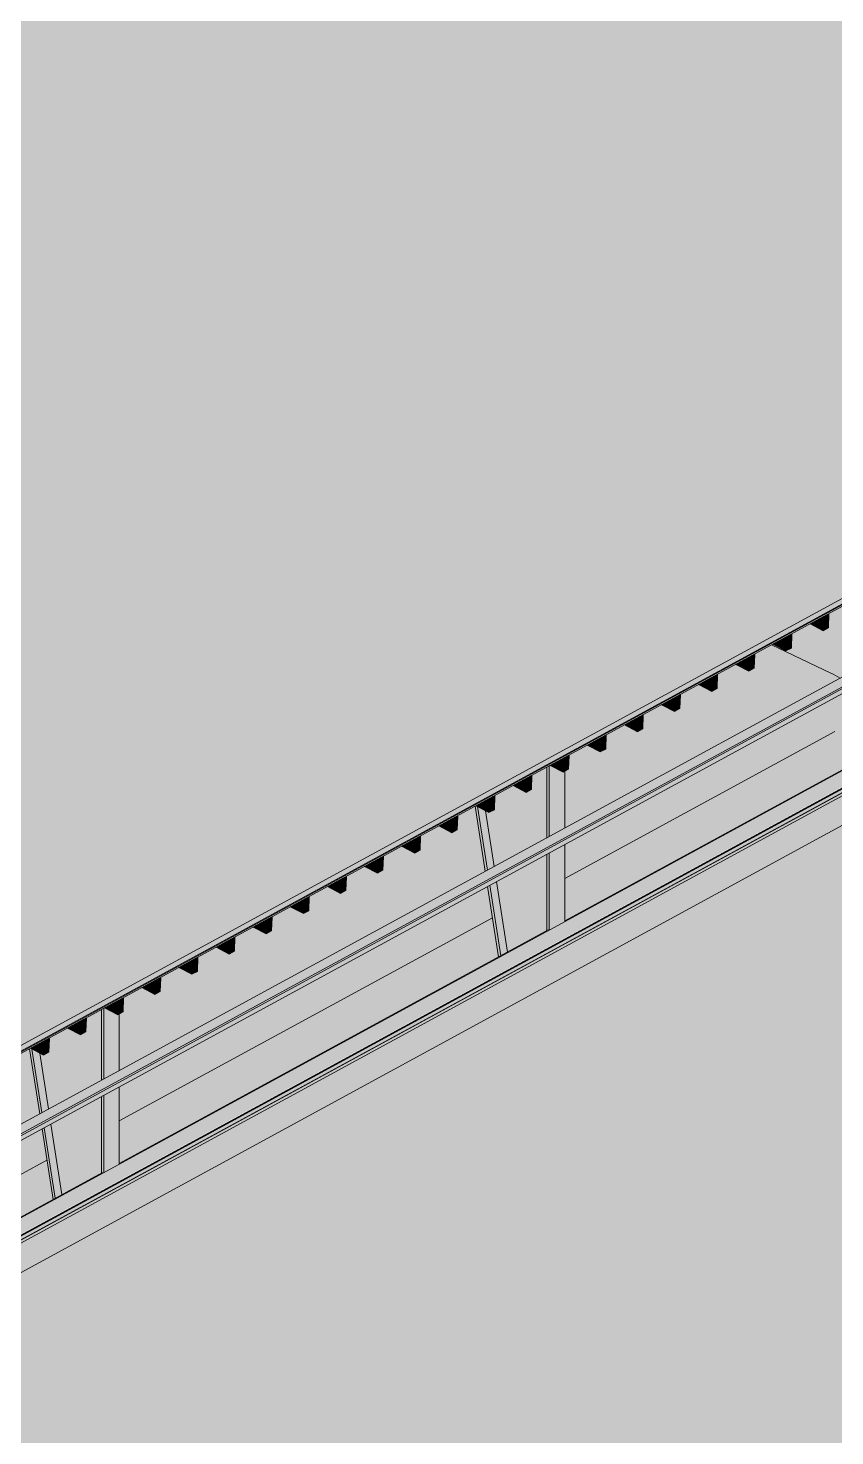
# Model space of a CAD drawing. Header units: inches. Extents: x 27328 to 52026, y -4075 to 4147.
# Drawn here: x 32257 to 32615, y 987 to 1611 of the extents above; entities that cross this region are included whole.
import ezdxf

# ---------------------------------------------------------------- set-up
doc = ezdxf.new("R2010")
doc.units = ezdxf.units.IN
doc.header["$MEASUREMENT"] = 0
for name, color, linetype, lineweight in [('A-FLOR', 192, 'Continuous', 9), ('A-FLOR-OTLN', 90, 'Continuous', 9), ('A-GLAZ-CWMG', 51, 'Continuous', 9), ('A-ROOF', 132, 'Continuous', 9), ('A-WALL', 113, 'Continuous', 9), ('L-SITE-WALL', 31, 'Continuous', 9), ('S-BEAM', 12, 'Continuous', 9)]:
    doc.layers.add(name, color=color, linetype=linetype, lineweight=lineweight)

# ---------------------------------------------------------------- blocks, each defined once
blk = doc.blocks.new('Girt_Z - 10_D-1018975-Axon - Looking North East')
at = {"layer": 'S-BEAM'}
for points in [[(31907.35, 932.2), (34278.98, 2222.84), (34274.7, 2224.86), (31907.35, 936.55)], [(31907.35, 931.35), (34281.53, 2223.38), (34281.46, 2224.19), (31907.35, 932.2)], [(31907.35, 929.31), (34281.53, 2221.34), (34281.53, 2223.38), (31907.35, 931.35)]]:
    blk.add_hatch(color=256, dxfattribs=at).paths.add_polyline_path(points, flags=0)
for p, q in [((34274.61, 2224.86), (31907.35, 936.6)), ((31907.35, 932.2), (34281.46, 2224.19)), ((31907.35, 931.35), (34281.53, 2223.38)), ((31907.35, 929.24), (34281.61, 2221.31))]:
    blk.add_line(p, q, dxfattribs=at)
blk = doc.blocks.new('Girt_C - 10_D-1031050-Axon - Looking North East')
at = {"layer": 'S-BEAM'}
blk.add_hatch(color=256, dxfattribs=at).paths.add_polyline_path([(31907.35, 887.81), (33900.15, 1972.29), (33900.15, 1973.36), (33936.97, 1993.4), (33939.73, 1993.83), (34277.74, 2177.77), (34270.7, 2181.1), (31907.35, 894.97), (31907.35, 893.97)], flags=0)
h = blk.add_hatch(color=256, dxfattribs=at)
h.paths.add_polyline_path([(31907.35, 887.51), (33900.15, 1972.2), (33900.15, 1972.29), (31907.35, 887.61)], flags=0)
h.paths.add_polyline_path([(33939.73, 1993.83), (33940.51, 1993.95), (34277.81, 2177.72), (34277.74, 2177.77), (33941.62, 1994.85)], flags=0)
blk.add_line((34270.85, 2181.24), (31907.35, 895.02), dxfattribs=at)
blk = doc.blocks.new('Rectangular Mullion - Profile_Polycarbonate_Lower-1065547-Axon - Looking North East')
at = {"layer": 'A-GLAZ-CWMG'}
h = blk.add_hatch(color=256, dxfattribs=at)
h.paths.add_polyline_path([(31907.35, 887.14), (33900.15, 1971.62), (33900.15, 1971.88), (31907.35, 887.35)], flags=0)
h.paths.add_polyline_path([(33940.78, 1993.99), (33941.45, 1994.1), (34278.46, 2177.49), (34278.2, 2177.62), (33942.36, 1994.85)], flags=0)
h = blk.add_hatch(color=256, dxfattribs=at)
h.paths.add_polyline_path([(31907.88, 884.18), (33900.15, 1968.37), (33900.15, 1969.62), (31907.88, 885.43)], flags=0)
h.paths.add_polyline_path([(33948.54, 1994.7), (34279.33, 2174.71), (34279.32, 2175.97), (33946.59, 1994.89), (33947.76, 1995.07), (33948.22, 1994.85)], flags=0)
for p, q in [((31907.35, 887.4), (33900.15, 1971.88)), ((31907.35, 887.14), (33900.15, 1971.62)), ((31907.35, 886.92), (33900.15, 1971.4)), ((31907.79, 885.48), (33900.15, 1969.71)), ((31907.88, 885.43), (33900.15, 1969.62)), ((31907.88, 884.18), (33900.15, 1968.37))]:
    blk.add_line(p, q, dxfattribs=at)
blk = doc.blocks.new('columns and girder2 - one-V84-Axon - Looking North East')
at = {"layer": 'S-BEAM'}
h = blk.add_hatch(color=256, dxfattribs=at)
h.paths.add_polyline_path([(32465.94, 1199.39), (32466.9, 1199.91), (32462.03, 1231.1), (32461.08, 1230.58), (32463.47, 1215.23)], flags=0)
h.paths.add_polyline_path([(32487.35, 1211.04), (32487.99, 1211.29), (32488.44, 1211.3), (32488.44, 1245.48), (32487.35, 1244.88), (32487.35, 1211.11)], flags=0)
h.paths.add_polyline_path([(32460.02, 1237.36), (32460.98, 1237.88), (32456.6, 1265.97), (32455.91, 1266.33), (32455.53, 1266.13), (32457.11, 1256.01)], flags=0)
h.paths.add_polyline_path([(32487.35, 1252.23), (32488.44, 1252.92), (32488.26, 1283.94), (32487.35, 1283.44), (32487.35, 1252.45)], flags=0)
h = blk.add_hatch(color=256, dxfattribs=at)
h.paths.add_polyline_path([(32469.88, 1201.53), (32487.35, 1211.04), (32487.35, 1244.88), (32465.02, 1232.73), (32467.52, 1216.68)], flags=0)
h.paths.add_polyline_path([(32463.96, 1239.5), (32487.35, 1252.23), (32487.35, 1283.44), (32480.75, 1279.63), (32480.53, 1273.56), (32478.14, 1272.26), (32472.36, 1275.28), (32464.3, 1270.75), (32464.08, 1264.61), (32461.69, 1263.31), (32460.12, 1264.13), (32461.39, 1256)], flags=0)
h = blk.add_hatch(color=256, dxfattribs=at)
h.paths.add_polyline_path([(32488.44, 1211.25), (32495.26, 1214.96), (32495.26, 1249.19), (32488.44, 1245.48), (32488.44, 1232.04)], flags=0)
h.paths.add_polyline_path([(32488.44, 1252.83), (32495.26, 1256.54), (32495.26, 1281.58), (32494.59, 1281.21), (32488.81, 1284.23), (32488.44, 1283.89), (32488.44, 1275.66)], flags=0)
h = blk.add_hatch(color=256, dxfattribs=at)
h.paths.add_polyline_path([(32466.9, 1199.91), (32469.88, 1201.53), (32465.02, 1232.73), (32462.03, 1231.1)], flags=0)
h.paths.add_polyline_path([(32460.98, 1237.88), (32463.96, 1239.5), (32460.12, 1264.13), (32456.6, 1265.97), (32457.01, 1263.31)], flags=0)
for p, q in [((32487.35, 1283.44), (32487.35, 1252.18)), ((32488.44, 1252.92), (32488.44, 1284.04)), ((32495.26, 1256.63), (32495.26, 1281.58)), ((32455.53, 1266.13), (32460.03, 1237.32)), ((32460.98, 1237.84), (32456.6, 1265.97)), ((32460.12, 1264.13), (32463.97, 1239.46)), ((32495.26, 1215.05), (32495.26, 1249.21)), ((32487.35, 1244.9), (32487.35, 1211.04)), ((32488.44, 1211.34), (32488.44, 1245.5)), ((32461.07, 1230.65), (32465.94, 1199.39)), ((32466.9, 1199.91), (32462.02, 1231.17)), ((32465.01, 1232.79), (32469.88, 1201.53))]:
    blk.add_line(p, q, dxfattribs=at)
blk = doc.blocks.new('columns and girder2 - one-V85-Axon - Looking North East')
at = {"layer": 'S-BEAM'}
h = blk.add_hatch(color=256, dxfattribs=at)
h.paths.add_polyline_path([(32268.53, 1091.96), (32269.49, 1092.48), (32264.62, 1123.68), (32263.67, 1123.16), (32267.75, 1096.97)], flags=0)
h.paths.add_polyline_path([(32289.94, 1103.61), (32290.59, 1103.86), (32291.04, 1103.87), (32291.04, 1138.05), (32289.94, 1137.45), (32289.94, 1103.69)], flags=0)
h.paths.add_polyline_path([(32262.61, 1129.93), (32263.57, 1130.45), (32259.19, 1158.54), (32258.5, 1158.9), (32258.13, 1158.7), (32260.3, 1144.79)], flags=0)
h.paths.add_polyline_path([(32289.94, 1144.8), (32291.04, 1145.49), (32290.86, 1176.51), (32289.94, 1176.01), (32289.94, 1145.02)], flags=0)
h = blk.add_hatch(color=256, dxfattribs=at)
h.paths.add_polyline_path([(32272.47, 1094.1), (32289.94, 1103.61), (32289.94, 1137.45), (32267.61, 1125.3), (32271.86, 1098)], flags=0)
h.paths.add_polyline_path([(32266.55, 1132.08), (32289.94, 1144.8), (32289.94, 1176.01), (32283.34, 1172.2), (32283.12, 1166.13), (32280.73, 1164.83), (32274.95, 1167.85), (32266.89, 1163.32), (32266.67, 1157.18), (32264.28, 1155.88), (32262.71, 1156.7), (32264.57, 1144.79)], flags=0)
h = blk.add_hatch(color=256, dxfattribs=at)
h.paths.add_polyline_path([(32291.04, 1103.82), (32297.86, 1107.53), (32297.86, 1141.76), (32291.04, 1138.05)], flags=0)
h.paths.add_polyline_path([(32291.04, 1145.4), (32297.86, 1149.11), (32297.86, 1174.15), (32297.18, 1173.78), (32291.4, 1176.8), (32291.04, 1176.46), (32291.04, 1173.78)], flags=0)
h = blk.add_hatch(color=256, dxfattribs=at)
h.paths.add_polyline_path([(32269.49, 1092.48), (32272.47, 1094.1), (32267.61, 1125.3), (32264.62, 1123.68), (32268.13, 1101.17)], flags=0)
h.paths.add_polyline_path([(32263.57, 1130.45), (32266.55, 1132.08), (32262.71, 1156.7), (32259.19, 1158.54), (32261.33, 1144.79)], flags=0)
for p, q in [((32289.94, 1176.01), (32289.94, 1144.79)), ((32291.04, 1145.49), (32291.04, 1176.61)), ((32297.86, 1149.2), (32297.86, 1174.15)), ((32258.13, 1158.7), (32262.62, 1129.89)), ((32263.57, 1130.41), (32259.19, 1158.54)), ((32262.71, 1156.7), (32266.56, 1132.03)), ((32297.86, 1107.62), (32297.86, 1141.78)), ((32289.94, 1137.47), (32289.94, 1103.61)), ((32291.04, 1103.91), (32291.04, 1138.07)), ((32263.67, 1123.17), (32268.53, 1091.96)), ((32269.49, 1092.48), (32264.62, 1123.69)), ((32267.61, 1125.32), (32272.47, 1094.1))]:
    blk.add_line(p, q, dxfattribs=at)
blk = doc.blocks.new('Dimension Lumber - 4x8-1074504-Axon - Looking North East')
at = {"layer": 'S-BEAM'}
for points in [[(34304.16, 2265.98), (34304.24, 2272.19), (34298.37, 2269)], [(34304.16, 2265.98), (34306.55, 2267.28), (34306.77, 2273.41), (34304.38, 2272.11)]]:
    blk.add_hatch(color=256, dxfattribs=at).paths.add_polyline_path(points, flags=0)
for p, q in [((34304.38, 2272.11), (34304.16, 2265.98)), ((34306.77, 2273.41), (34304.38, 2272.11)), ((34306.55, 2267.28), (34306.77, 2273.41)), ((34298.37, 2269), (34304.16, 2265.98)), ((34304.16, 2265.98), (34306.55, 2267.28))]:
    blk.add_line(p, q, dxfattribs=at)
blk = doc.blocks.new('Dimension Lumber - 4x8-V105-Axon - Looking North East')
at = {"layer": 'S-BEAM'}
for points in [[(32543.94, 1308.07), (32544.02, 1314.28), (32538.16, 1311.09), (32538.8, 1310.76)], [(32543.94, 1308.07), (32546.33, 1309.37), (32546.55, 1315.51), (32544.16, 1314.21)]]:
    blk.add_hatch(color=256, dxfattribs=at).paths.add_polyline_path(points, flags=0)
for p, q in [((32538.16, 1311.09), (32543.94, 1308.07)), ((32544.16, 1314.21), (32543.94, 1308.07)), ((32546.55, 1315.51), (32544.16, 1314.21)), ((32546.55, 1315.51), (32546.28, 1315.65)), ((32546.33, 1309.37), (32546.55, 1315.51)), ((32543.94, 1308.07), (32546.33, 1309.37))]:
    blk.add_line(p, q, dxfattribs=at)

msp = doc.modelspace()

# ---------------------------------------------------------------- hatches: boundary and pattern name
at = {"layer": 'A-FLOR'}
h = msp.add_hatch(color=256, dxfattribs=at)
h.paths.add_polyline_path([(31907.35, 895.4), (32071.13, 984.53), (32066.26, 1015.73), (31907.35, 929), (31907.35, 896.51)], flags=0)
h.paths.add_polyline_path([(31907.35, 936.6), (32065.21, 1022.5), (32060.72, 1051.27), (32053.03, 1046.94), (32052.81, 1040.8), (32050.43, 1039.5), (32044.64, 1042.52), (32036.58, 1037.98), (32036.36, 1031.85), (32033.97, 1030.55), (32028.19, 1033.57), (32020.13, 1029.03), (32019.91, 1022.89), (32017.52, 1021.59), (32011.74, 1024.61), (32003.68, 1020.08), (32003.43, 1013.93), (32001.07, 1012.64), (31995.29, 1015.66), (31987.23, 1011.13), (31987.01, 1004.99), (31984.62, 1003.69), (31978.84, 1006.71), (31970.78, 1002.17), (31970.56, 996.04), (31968.17, 994.74), (31962.39, 997.76), (31954.33, 993.21), (31954.11, 987.08), (31951.72, 985.78), (31944.93, 989.32), (31941.28, 987.33), (31939.44, 988.29), (31907.35, 970.58), (31907.35, 938.09)], flags=0)
h.paths.add_polyline_path([(31907.35, 978.18), (31932.48, 991.92), (31922.57, 997.1), (31907.35, 988.7), (31907.35, 979.02)], flags=0)
h.paths.add_polyline_path([(32100.45, 1000.49), (32268.53, 1091.96), (32263.67, 1123.16), (32100.45, 1034.33), (32100.45, 1013.93)], flags=0)
h.paths.add_polyline_path([(32100.45, 1041.68), (32262.61, 1129.93), (32258.13, 1158.7), (32250.44, 1154.36), (32250.22, 1148.23), (32247.83, 1146.93), (32242.05, 1149.95), (32233.99, 1145.41), (32233.77, 1139.27), (32231.38, 1137.98), (32225.6, 1141), (32217.54, 1136.46), (32217.32, 1130.32), (32214.93, 1129.02), (32209.15, 1132.04), (32201.09, 1127.51), (32200.87, 1121.37), (32198.48, 1120.07), (32192.7, 1123.09), (32184.64, 1118.55), (32184.42, 1112.42), (32182.03, 1111.12), (32176.24, 1114.14), (32168.19, 1109.6), (32167.97, 1103.46), (32165.58, 1102.17), (32159.79, 1105.19), (32151.74, 1100.65), (32151.52, 1094.51), (32149.13, 1093.21), (32143.34, 1096.23), (32135.29, 1091.7), (32135.07, 1085.56), (32132.68, 1084.26), (32126.89, 1087.28), (32118.84, 1082.75), (32118.61, 1076.61), (32116.23, 1075.31), (32110.44, 1078.33), (32102.38, 1073.79), (32102.02, 1067.58), (32100.45, 1066.72), (32100.45, 1052.56)], flags=0)
h.paths.add_polyline_path([(32297.86, 1107.92), (32465.94, 1199.39), (32461.08, 1230.58), (32297.86, 1141.76)], flags=0)
h.paths.add_polyline_path([(32297.86, 1149.11), (32460.02, 1237.36), (32455.53, 1266.13), (32447.85, 1261.79), (32447.63, 1255.65), (32445.24, 1254.36), (32439.45, 1257.38), (32431.4, 1252.84), (32431.18, 1246.7), (32428.79, 1245.4), (32423, 1248.42), (32414.95, 1243.89), (32414.73, 1237.75), (32412.34, 1236.45), (32406.55, 1239.47), (32398.5, 1234.94), (32398.27, 1228.8), (32395.89, 1227.5), (32390.1, 1230.52), (32382.04, 1225.98), (32381.82, 1219.85), (32379.44, 1218.55), (32373.65, 1221.57), (32365.59, 1217.03), (32365.37, 1210.89), (32362.99, 1209.59), (32357.2, 1212.61), (32349.14, 1208.08), (32348.92, 1201.94), (32346.54, 1200.64), (32340.75, 1203.66), (32332.69, 1199.13), (32332.47, 1192.99), (32330.09, 1191.69), (32324.3, 1194.71), (32316.24, 1190.17), (32316.02, 1184.04), (32313.64, 1182.74), (32307.85, 1185.76), (32299.79, 1181.22), (32299.57, 1175.08), (32297.86, 1174.15), (32297.86, 1173.78)], flags=0)
h.paths.add_polyline_path([(32495.26, 1215.35), (32663.35, 1306.82), (32658.48, 1338.01), (32495.26, 1249.19), (32495.26, 1232.04)], flags=0)
h.paths.add_polyline_path([(32495.26, 1256.54), (32657.43, 1344.79), (32652.94, 1373.56), (32645.25, 1369.22), (32645.03, 1363.08), (32642.65, 1361.78), (32636.86, 1364.81), (32628.8, 1360.27), (32628.58, 1354.13), (32626.2, 1352.83), (32620.41, 1355.85), (32612.35, 1351.32), (32612.13, 1345.18), (32609.75, 1343.88), (32603.96, 1346.9), (32595.9, 1342.36), (32595.68, 1336.23), (32593.3, 1334.93), (32587.51, 1337.95), (32579.45, 1333.41), (32579.23, 1327.27), (32576.84, 1325.98), (32571.06, 1329), (32563, 1324.46), (32562.78, 1318.32), (32560.39, 1317.02), (32554.61, 1320.04), (32546.55, 1315.51), (32546.28, 1309.34), (32543.94, 1308.07), (32538.16, 1311.09), (32530.1, 1306.55), (32529.88, 1300.42), (32527.49, 1299.12), (32521.71, 1302.14), (32513.65, 1297.6), (32513.43, 1291.46), (32511.04, 1290.17), (32505.26, 1293.19), (32497.2, 1288.65), (32496.98, 1282.51), (32495.26, 1281.58), (32495.26, 1275.66)], flags=0)
h.paths.add_polyline_path([(32692.67, 1322.78), (32860.76, 1414.25), (32855.89, 1445.44), (32692.67, 1356.62)], flags=0)
h.paths.add_polyline_path([(32692.67, 1363.97), (32854.83, 1452.22), (32850.35, 1480.98), (32842.66, 1476.65), (32842.44, 1470.51), (32840.05, 1469.21), (32834.27, 1472.23), (32826.21, 1467.7), (32825.99, 1461.56), (32823.6, 1460.26), (32817.82, 1463.28), (32809.76, 1458.75), (32809.54, 1452.61), (32807.1, 1451.34), (32801.37, 1454.33), (32793.31, 1449.79), (32793.09, 1443.66), (32790.7, 1442.36), (32784.92, 1445.38), (32776.86, 1440.84), (32776.64, 1434.7), (32774.25, 1433.4), (32768.47, 1436.42), (32760.41, 1431.89), (32760.19, 1425.75), (32757.8, 1424.45), (32752.02, 1427.47), (32743.96, 1422.94), (32743.74, 1416.8), (32741.35, 1415.5), (32735.57, 1418.52), (32727.51, 1413.98), (32727.29, 1407.85), (32724.9, 1406.55), (32719.12, 1409.57), (32711.06, 1405.03), (32710.84, 1398.89), (32708.45, 1397.59), (32702.66, 1400.61), (32694.61, 1396.08), (32694.39, 1389.94), (32692.67, 1389.01), (32692.67, 1388.64)], flags=0)
h.paths.add_polyline_path([(32890.08, 1430.2), (32911.74, 1442.05), (32909.54, 1449.51), (32908.58, 1449.43), (32908.49, 1450.2), (32908.49, 1452.4), (32907.48, 1455.22), (32903.11, 1464.71), (32902.77, 1465.37), (32901.86, 1465.25), (32901.73, 1465.5), (32901.73, 1467.4), (32900.44, 1469.69), (32890.08, 1464.05), (32890.08, 1432.73)], flags=0)
h.paths.add_polyline_path([(32890.08, 1471.4), (32897.12, 1475.23), (32893.12, 1480.84), (32892.4, 1480.71), (32892.23, 1481.3), (32892.23, 1482.36), (32890.08, 1485.12), (32890.08, 1474.12)], flags=0)
at = {"layer": 'A-ROOF'}
for points in [[(31941.28, 989.81), (34333.85, 2291.84), (33374.55, 2792.63), (30981.98, 1490.6), (31895.08, 1013.93)], [(31941.28, 987.33), (34333.85, 2289.36), (34333.85, 2291.84), (31941.28, 989.81)], [(31945.93, 989.45), (34333.55, 2288.79), (34333.16, 2288.99), (31945.54, 989.65)], [(31945.93, 988.8), (34333.55, 2288.14), (34333.55, 2288.79), (31945.93, 989.45)]]:
    msp.add_hatch(color=256, dxfattribs=at).paths.add_polyline_path(points, flags=0)
h = msp.add_hatch(color=256, dxfattribs=at)
h.paths.add_polyline_path([(32261.67, 683.74), (33049.81, 1112.64), (33068.14, 1103.12), (33270.74, 1213.38), (33252.46, 1222.92), (34433.15, 1865.45), (34451.48, 1855.93), (34656.34, 1967.42), (34595.39, 1999.24), (34187.01, 1777.16), (34184.42, 1778.45), (34184.42, 1778.96), (33923.66, 1917.79), (33923.66, 1930.81), (33911.83, 1937.02), (33911.83, 1956.72), (33908.61, 1959.91), (31974.18, 907.2), (32231.16, 785.66), (32231.16, 712.57), (32219.06, 705.98), (32240.05, 695.02)], flags=0)
h.paths.add_polyline_path([(31959.13, 861.41), (31959.13, 899.01), (31922.17, 878.89), (31958.7, 861.61)], flags=0)
h.paths.add_polyline_path([(34220.43, 1876.92), (34514.9, 2037.17), (34278.78, 2160.43), (34278.78, 2161.36), (33964.24, 1990.18), (33996.24, 1975.05), (33996.24, 1964.95), (34001.34, 1962.54), (34001.34, 1958.24), (34002.23, 1957.2), (34001.34, 1955.04), (34001.34, 1946.11), (34115.4, 1892.17), (34115.4, 1908.08), (34030.85, 1948.06), (34030.85, 2006.34), (34074.07, 2029.86), (34106.8, 2014.38), (34106.8, 2047.67), (34150.01, 2071.19), (34234.77, 2031.1), (34234.77, 1972.83), (34191.55, 1949.31), (34158.82, 1964.79), (34158.82, 1932.46), (34220.43, 1903.32), (34220.43, 1879.49)], flags=0)
at = {"layer": 'L-SITE-WALL'}
h = msp.add_hatch(color=256, dxfattribs=at)
h.paths.add_polyline_path([(31907.35, 885.38), (33900.15, 1969.86), (33900.15, 1971.4), (31907.35, 886.72), (31907.35, 886.51)], flags=0)
h.paths.add_polyline_path([(33942.01, 1994.18), (33946.48, 1995.07), (34278.73, 2175.95), (34278.34, 2176.15), (34278.15, 2177.11), (33943.24, 1994.85)], flags=0)
h = msp.add_hatch(color=256, dxfattribs=at)
h.paths.add_polyline_path([(31907.35, 895.02), (32093.46, 996.3), (32093.08, 996.48), (31907.35, 895.4)], flags=0)
h.paths.add_polyline_path([(32100.45, 1000.1), (32290.87, 1103.73), (32290.49, 1103.91), (32100.45, 1000.49)], flags=0)
h.paths.add_polyline_path([(32297.86, 1107.53), (32488.28, 1211.16), (32487.9, 1211.34), (32297.86, 1107.92)], flags=0)
h.paths.add_polyline_path([(32495.26, 1214.96), (32685.68, 1318.59), (32685.3, 1318.77), (32495.26, 1215.35)], flags=0)
h.paths.add_polyline_path([(32692.67, 1322.39), (32883.09, 1426.02), (32882.71, 1426.2), (32692.67, 1322.78)], flags=0)
h.paths.add_polyline_path([(32890.08, 1429.82), (33080.5, 1533.44), (33080.12, 1533.62), (32890.08, 1430.2)], flags=0)
h.paths.add_polyline_path([(33087.49, 1537.25), (33277.91, 1640.87), (33277.53, 1641.05), (33087.49, 1537.39)], flags=0)
h.paths.add_polyline_path([(33284.89, 1644.68), (33475.31, 1748.3), (33474.93, 1748.48), (33284.89, 1645.06)], flags=0)
h.paths.add_polyline_path([(33482.3, 1752.1), (33672.72, 1855.73), (33672.34, 1855.91), (33482.3, 1752.49)], flags=0)
h.paths.add_polyline_path([(33679.71, 1859.53), (33870.13, 1963.16), (33869.75, 1963.34), (33679.71, 1859.92)], flags=0)
h.paths.add_polyline_path([(33877.12, 1966.96), (34067.4, 2070.65), (34067.15, 2070.77), (33877.12, 1967.35)], flags=0)
h.paths.add_polyline_path([(33940.77, 1993.99), (33940.78, 1993.99), (33942.36, 1994.85)], flags=0)
h.paths.add_polyline_path([(34074.52, 2074.39), (34262.21, 2176.53), (34261.83, 2176.71), (34074.52, 2074.78)], flags=0)
h = msp.add_hatch(color=256, dxfattribs=at)
h.paths.add_polyline_path([(31922.17, 878.89), (31959.13, 899.01), (31959.13, 905.65), (31967.66, 910.29), (31974.18, 907.2), (33908.61, 1959.91), (33899.98, 1968.27), (31904.86, 882.58), (31905.02, 881.22), (31910.43, 884.44), (31920.32, 879.77)], flags=0)
h.paths.add_polyline_path([(33964.24, 1990.18), (34278.78, 2161.36), (34278.78, 2174.42), (33948.54, 1994.7), (33951.51, 1993.3), (33954.36, 1994.85)], flags=0)

# ---------------------------------------------------------------- linework, layer by layer
at = {"layer": 'A-FLOR-OTLN'}
for p, q in [((32586.84, 1337.58), (32613.19, 1325.12)), ((32614.97, 1299.31), (32495.26, 1234.17)), ((32463.24, 1216.74), (32297.86, 1126.74)), ((32265.83, 1109.31), (32141.89, 1041.86))]:
    msp.add_line(p, q, dxfattribs=at)
msp.add_ellipse((32588.64, 1311.76), major_axis=(36, 0), ratio=0.507323, start_param=0.652088, end_param=0.820452, dxfattribs=at)
at = {"layer": 'A-ROOF'}
for p, q in [((31941.28, 989.81), (34333.85, 2291.84)), ((34333.85, 2289.36), (31941.28, 987.33)), ((31945.93, 989.45), (34333.55, 2288.79)), ((31974.18, 907.2), (33908.61, 1959.91)), ((33695.46, 1940.89), (31945.93, 988.8))]:
    msp.add_line(p, q, dxfattribs=at)
at = {"layer": 'A-WALL'}
msp.add_line((33900.15, 1969.74), (31907.35, 885.26), dxfattribs=at)
at = {"layer": 'L-SITE-WALL'}
for p, q in [((32495.26, 1215.35), (32685.3, 1318.77)), ((32297.86, 1107.92), (32487.9, 1211.34)), ((32100.45, 1000.49), (32290.49, 1103.91))]:
    msp.add_line(p, q, dxfattribs=at)

# ---------------------------------------------------------------- block references
at = {"layer": 'A-GLAZ-CWMG'}
msp.add_blockref('Rectangular Mullion - Profile_Polycarbonate_Lower-1065547-Axon - Looking North East', (0, 0), dxfattribs=at)
at = {"layer": 'S-BEAM'}
for name, p in [('Girt_Z - 10_D-1018975-Axon - Looking North East', (0, 0)), ('Girt_C - 10_D-1031050-Axon - Looking North East', (0, 0)), ('Dimension Lumber - 4x8-1074504-Axon - Looking North East', (-1694.41, -922.1)), ('Dimension Lumber - 4x8-1074504-Axon - Looking North East', (-1710.86, -931.05)), ('Dimension Lumber - 4x8-1074504-Axon - Looking North East', (-1727.31, -940)), ('Dimension Lumber - 4x8-1074504-Axon - Looking North East', (-1743.76, -948.95)), ('Dimension Lumber - 4x8-V105-Axon - Looking North East', (0, 0)), ('Dimension Lumber - 4x8-1074504-Axon - Looking North East', (-1776.67, -966.86)), ('Dimension Lumber - 4x8-1074504-Axon - Looking North East', (-1793.12, -975.81)), ('Dimension Lumber - 4x8-1074504-Axon - Looking North East', (-1809.57, -984.76)), ('columns and girder2 - one-V84-Axon - Looking North East', (0, 0)), ('Dimension Lumber - 4x8-1074504-Axon - Looking North East', (-1826.02, -993.72)), ('Dimension Lumber - 4x8-1074504-Axon - Looking North East', (-1842.47, -1002.67)), ('Dimension Lumber - 4x8-1074504-Axon - Looking North East', (-1858.92, -1011.62)), ('Dimension Lumber - 4x8-1074504-Axon - Looking North East', (-1875.37, -1020.57)), ('Dimension Lumber - 4x8-1074504-Axon - Looking North East', (-1891.82, -1029.52)), ('Dimension Lumber - 4x8-1074504-Axon - Looking North East', (-1908.27, -1038.48)), ('Dimension Lumber - 4x8-1074504-Axon - Looking North East', (-1924.72, -1047.43)), ('Dimension Lumber - 4x8-1074504-Axon - Looking North East', (-1941.17, -1056.38)), ('Dimension Lumber - 4x8-1074504-Axon - Looking North East', (-1957.62, -1065.33)), ('Dimension Lumber - 4x8-1074504-Axon - Looking North East', (-1974.07, -1074.29)), ('Dimension Lumber - 4x8-1074504-Axon - Looking North East', (-1990.52, -1083.24)), ('Dimension Lumber - 4x8-1074504-Axon - Looking North East', (-2006.97, -1092.19)), ('columns and girder2 - one-V85-Axon - Looking North East', (0, 0)), ('Dimension Lumber - 4x8-1074504-Axon - Looking North East', (-2023.43, -1101.14)), ('Dimension Lumber - 4x8-1074504-Axon - Looking North East', (-2039.88, -1110.1))]:
    msp.add_blockref(name, p, dxfattribs=at)

doc.saveas('drawing.dxf')
